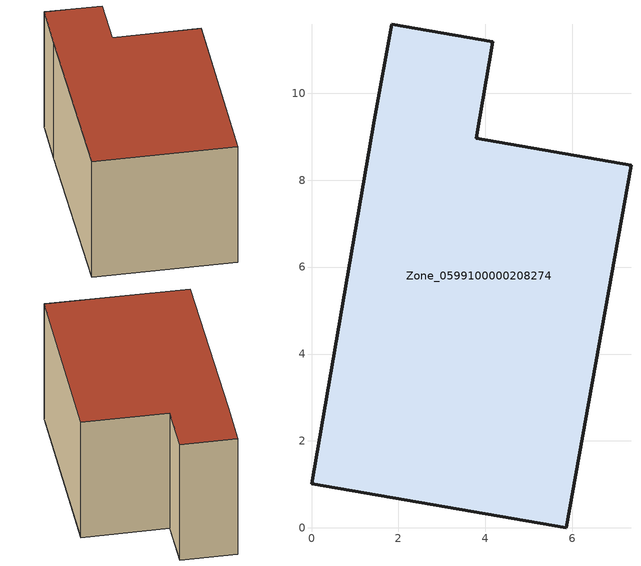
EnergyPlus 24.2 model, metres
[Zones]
Zone_0599100000208274
 floor ground (C_G): 5.86,0 0,1.02 1.44,9.38 1.85,11.59 4.17,11.19 3.79,8.96 7.35,8.34 z0
 wall outside (C_F): 3.79,8.96 4.17,11.19 1.85,11.59 1.44,9.38 0,1.02 5.86,0 7.35,8.34 3.79,8.96 z0:5.62
 roof outside (C_R): 5.86,0 7.35,8.34 3.79,8.96 4.17,11.19 1.85,11.59 1.44,9.38 0,1.02 z5.62
[BUILDING]
Pand.0599100000208274: North Axis=0; Terrain=City; Loads Convergence Tolerance Value=0.04; Temperature Convergence Tolerance Value=0.4; Solar Distribution=FullExterior; Maximum Number of Warmup Days=25; Minimum Number of Warmup Days=1
[Site:Location]
Rotterdam.The.Hague.AP_ZH_NLD Design_Conditions: Latitude=51.96; Longitude=4.45; Time Zone=1; Elevation=-4.5
[SITE:GROUNDTEMPERATURE:BUILDINGSURFACE]
18, 18, 18, 18, 18, 18, 18, 18, 18, 18, 18, 18
[MATERIAL] Thermal Absorptance=0.9; Solar Absorptance=0.7; Visible Absorptance=0.7
Name | Roughness | Thickness | Conductivity | Density | Specific Heat
G.TI.1946-1964 | MediumSmooth | 0.15 | 1 | 540 | 1210
F.TI.1946-1964 | Rough | 0.3 | 0.857143 | 1920 | 840
R.TI.1946-1964 | MediumRough | 0.2 | 0.277778 | 1500 | 1000
[CONSTRUCTION]
C_G: G.TI.1946-1964
C_F: F.TI.1946-1964
C_R: R.TI.1946-1964
[ZONE]
Zone_0599100000208274: Type=1; Multiplier=1; Ceiling Height=Autocalculate; Volume=Autocalculate; Floor Area=autocalculate; Part of Total Floor Area=Yes
[ZONEINFILTRATION:DESIGNFLOWRATE]
Infil_Zone_0599100000208274: Zone or ZoneList or Space or SpaceList=Zone_0599100000208274; Schedule=AlwaysOn; Design Flow Rate Calculation Method=Flow/Area; Flow Rate per Floor Area=0.003; Constant Term Coefficient=1; Temperature Term Coefficient=0; Velocity Term Coefficient=0; Velocity Squared Term Coefficient=0
[HVACTEMPLATE:ZONE:IDEALLOADSAIRSYSTEM]
Zone_0599100000208274: Maximum Heating Supply Air Temperature=50; Minimum Cooling Supply Air Temperature=13; Maximum Heating Supply Air Humidity Ratio=0.0156; Minimum Cooling Supply Air Humidity Ratio=0.0077; Heating Limit=NoLimit; Cooling Limit=NoLimit; Dehumidification Control Type=ConstantSensibleHeatRatio; Cooling Sensible Heat Ratio=0.7; Dehumidification Setpoint=60; Humidification Control Type=None; Humidification Setpoint=30; Outdoor Air Method=None; Outdoor Air Flow Rate per Person=0.00944; Outdoor Air Flow Rate per Zone Floor Area=0; Outdoor Air Flow Rate per Zone=0; Demand Controlled Ventilation Type=None; Outdoor Air Economizer Type=NoEconomizer; Heat Recovery Type=None; Sensible Heat Recovery Effectiveness=0.7; Latent Heat Recovery Effectiveness=0.65
[ZONECONTROL:THERMOSTAT]
ThermostatControl_Zone_0599100000208274: Zone or ZoneList=Zone_0599100000208274; Control Type Schedule=DualSetpointControlType; Control 1=Thermostat_Zone_0599100000208274; Temperature Difference Between Cutout And Setpoint=0
[THERMOSTATSETPOINT:DUALSETPOINT]
Thermostat_Zone_0599100000208274: Heating Setpoint Temperature Schedule=HeatingSetpoint_Zone_0599100000208274; Cooling Setpoint Temperature Schedule=CoolingSetpoint_Zone_0599100000208274
[SCHEDULE:COMPACT]
HeatingSetpoint_Zone_0599100000208274: Through: 12/31, For: AllDays, Until: 24:00, 21
CoolingSetpoint_Zone_0599100000208274: Through: 12/31, For: AllDays, Until: 24:00, 24
DualSetpointControlType: Through: 12/31, For: AllDays, Until: 24:00, 4
AlwaysOn: Through: 12/31, For: AllDays, Until: 24:00, 1
